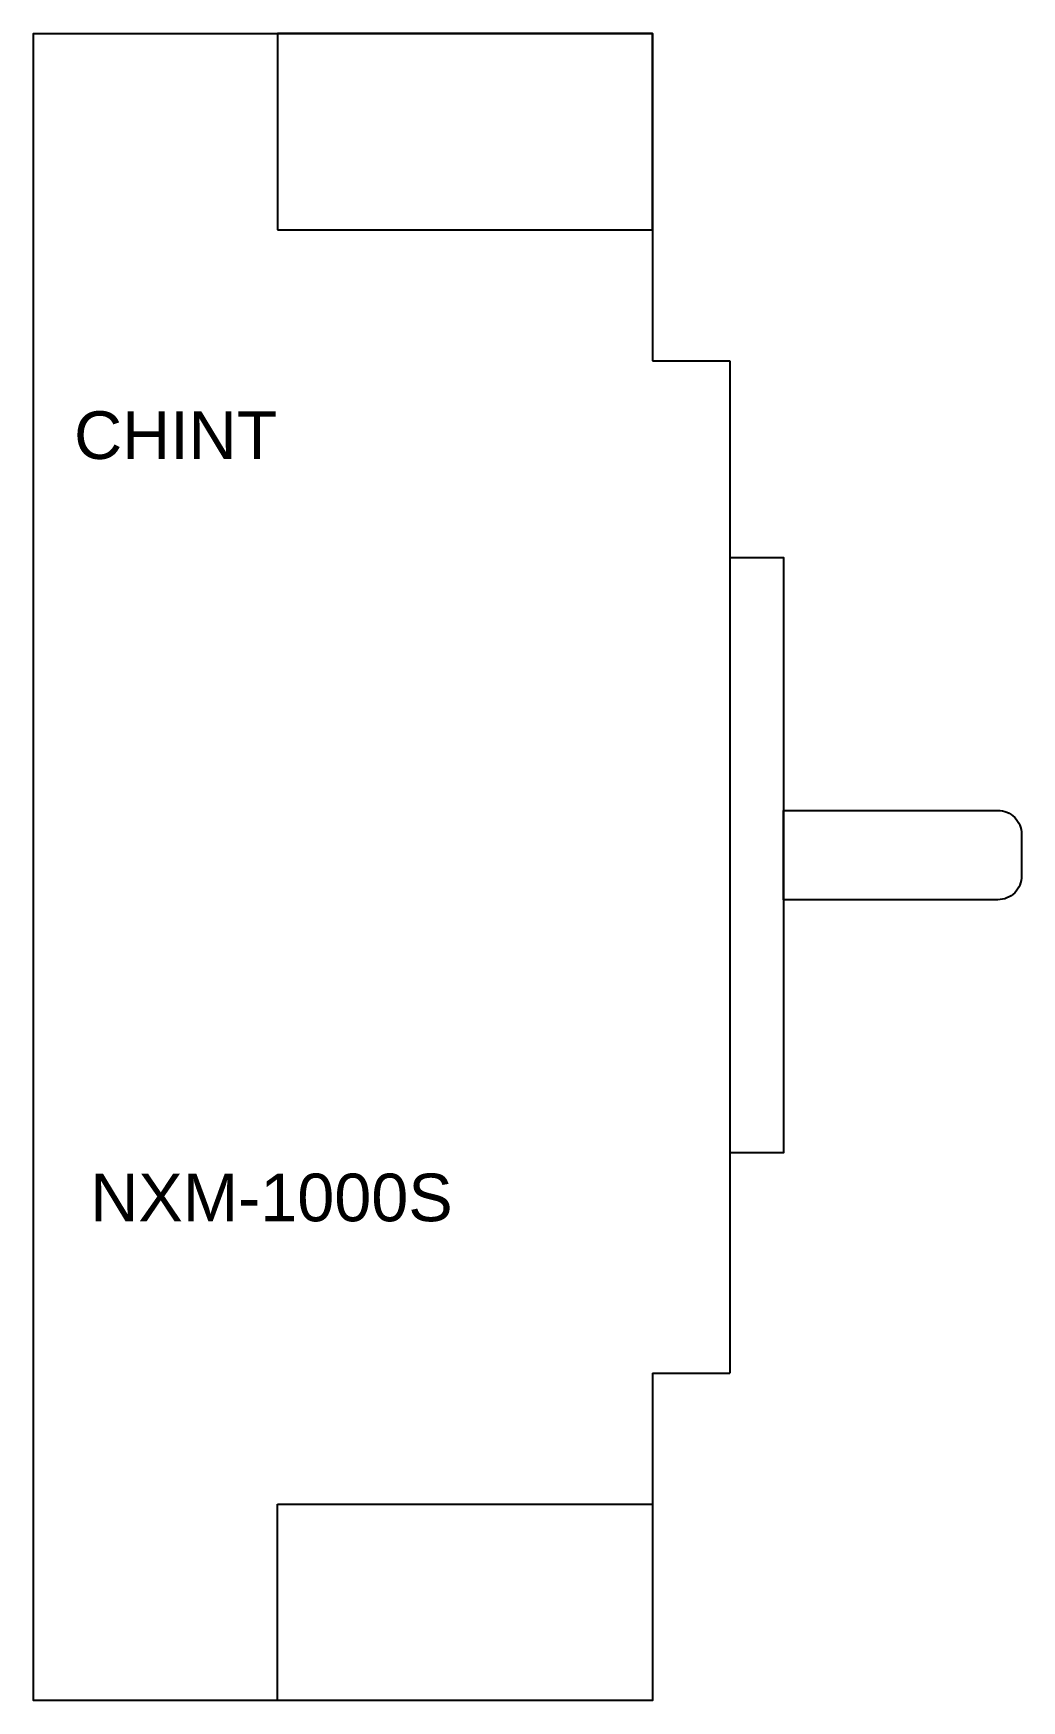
# Model space of a CAD drawing. Header units: inches. Extents: x 0 to 166, y 0 to 280.
import ezdxf

# ---------------------------------------------------------------- set-up
doc = ezdxf.new("R2010")
doc.units = ezdxf.units.IN
doc.styles.add('arial', font='arial.ttf')

# ---------------------------------------------------------------- blocks, each defined once
blk = doc.blocks.new('nxm-1000-2')
at = {"color": 7}
for p, q in [((29851.4, -130283.68), (29851.4, -130338.68)), ((29851.4, -130338.68), (29864.4, -130338.68)), ((29864.4, -130371.68), (29864.4, -130471.68)), ((29851.4, -130508.68), (29851.4, -130563.68)), ((29851.4, -130508.68), (29864.4, -130508.68))]:
    blk.add_line(p, q, dxfattribs=at)
for points in [[(29851.4, -130563.68), (29747.4, -130563.68), (29747.4, -130283.68), (29851.4, -130283.68)], [(29864.4, -130338.68), (29864.4, -130371.68)], [(29864.4, -130371.68), (29873.4, -130371.68), (29873.4, -130471.68), (29864.4, -130471.68)], [(29864.4, -130471.68), (29864.4, -130508.68)]]:
    blk.add_lwpolyline(points, dxfattribs=at)
for points in [[(29788.4, -130316.68), (29851.4, -130316.68), (29851.4, -130283.68), (29788.4, -130283.68)], [(29788.4, -130530.68), (29851.4, -130530.68), (29851.4, -130563.68), (29788.4, -130563.68)]]:
    blk.add_lwpolyline(points, close=True, dxfattribs=at)
blk.add_lwpolyline([(29873.4, -130414.18), (29909.4, -130414.18, -0.414214), (29913.4, -130418.18), (29913.4, -130425.18, -0.414214), (29909.4, -130429.18), (29873.4, -130429.18)], format="xyb", close=True, dxfattribs=at)
at = {"color": 7, "char_height": 8, "width": 34.1373, "attachment_point": 5, "style": 'arial'}
for s, insert in [('CHINT', (29771.31, -130351.21)), ('NXM-1000S', (29787.4, -130479.23))]:
    blk.add_mtext(s, dxfattribs=dict(at, insert=insert))

msp = doc.modelspace()

# ---------------------------------------------------------------- block references
msp.add_blockref('nxm-1000-2', (-29747.4, 130563.68))

doc.saveas('drawing.dxf')
